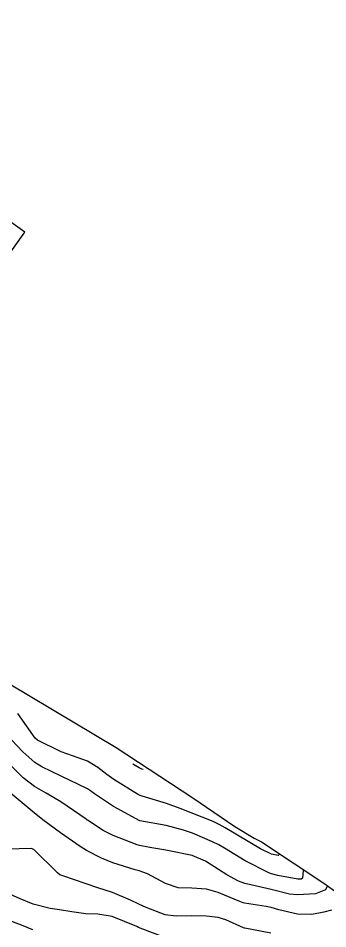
# Model space of a CAD drawing. Header units: metres. Extents: x 292545 to 299085, y 7450245 to 7463078.
# Drawn here: x 297997.1 to 298020.6, y 7452305.4 to 7452374.2 of the extents above; entities that cross this region are included whole.
import ezdxf

# ---------------------------------------------------------------- set-up
doc = ezdxf.new("R2010")
doc.units = ezdxf.units.M
doc.linetypes.add('CONTINUO', pattern=[0])
for name, color, linetype in [('Area', 45, 'Continuous'), ('Curvas de Nivel 1m', 11, 'Continuous'), ('Curvas de Nivel 5m', 15, 'Continuous'), ('Perfil', 45, 'Continuous')]:
    doc.layers.add(name, color=color, linetype=linetype)

msp = doc.modelspace()

# ---------------------------------------------------------------- linework, layer by layer
at = {"layer": 'Area'}
msp.add_polyline3d([(297950.607, 7452353.684, 698.29), (297951.034, 7452353.528, 699.98), (297955.079, 7452351.322, 698.644), (297957.156, 7452349.68, 700.674), (297962.841, 7452346.201, 704.923), (297964.118, 7452345.403, 705.614), (297967.228, 7452342.998, 702.464), (297968.32, 7452342.23, 709.754), (297970.69, 7452340.567, 711.213), (297972.086, 7452339.805, 711.132), (297976.701, 7452337.042, 712.763), (297987.045, 7452330.092, 714.434), (297991.511, 7452326.872, 718.914), (298004.563, 7452319.107, 714.923), (298010.354, 7452315.31, 712.024), (298013.523, 7452313.126, 713.953), (298014.999, 7452312.263, 712.663), (298015.543, 7452311.974, 707.183), (298020.333, 7452308.797, 704.124), (298024.787, 7452305.586, 705.115)], dxfattribs=at)
at = {"layer": 'Curvas de Nivel 1m', "flags": 128}
for points, elevation in [([(298016.903, 7452311.06), (298016.815, 7452310.945), (298016.317, 7452311.042), (298015.478, 7452311.458), (298012.789, 7452313.043), (298012.341, 7452313.298), (298011.9, 7452313.504), (298009.389, 7452314.503), (298008.363, 7452314.865), (298006.511, 7452315.428), (298006.371, 7452315.473), (298006.178, 7452315.572), (298004.384, 7452316.689), (298003.857, 7452317.067), (298003.161, 7452317.608), (298002.397, 7452318.074), (298001.691, 7452318.336), (298000.404, 7452318.774), (297998.606, 7452319.658), (297998.415, 7452319.817), (297997.125, 7452321.68)], 706), ([(298020.503, 7452308.59), (298020.389, 7452308.35), (298019.627, 7452308.062), (298018.278, 7452307.965), (298017.678, 7452308.037), (298016.282, 7452308.378), (298015.08, 7452308.667), (298014.287, 7452308.842), (298013.816, 7452309.005), (298012.932, 7452309.49), (298012.299, 7452309.888), (298011.303, 7452310.515), (298010.314, 7452310.948), (298008.563, 7452311.303), (298008.32, 7452311.343), (298007.09, 7452311.562), (298006.324, 7452311.706), (298006.143, 7452311.754), (298004.332, 7452312.457), (298003.576, 7452312.842), (298002.376, 7452313.62), (298002.343, 7452313.645), (298002.275, 7452313.69), (298000.363, 7452315.002), (297999.256, 7452315.651), (297998.378, 7452316.156), (297997.525, 7452316.813), (297996.647, 7452317.686)], 704), ([(298006.593, 7452317.44), (298006.489, 7452317.472), (298006.392, 7452317.514), (298006.292, 7452317.571), (298005.823, 7452317.86)], 707), ([(298020.849, 7452306.812), (298020.265, 7452306.654), (298019.349, 7452306.499), (298018.264, 7452306.505), (298016.864, 7452306.846), (298016.269, 7452307.02), (298015.902, 7452307.088), (298014.272, 7452307.337), (298014.167, 7452307.367), (298013.918, 7452307.475), (298012.738, 7452307.954), (298012.279, 7452308.141), (298011.383, 7452308.408), (298010.282, 7452308.475), (298009.254, 7452308.507), (298008.286, 7452308.842), (298006.927, 7452309.564), (298006.296, 7452309.786), (298006, 7452309.87), (298004.305, 7452310.385), (298003.448, 7452310.737), (298002.32, 7452311.33), (298001.829, 7452311.625), (298000.333, 7452312.663), (297999.011, 7452313.653), (297998.351, 7452314.168), (297996.533, 7452315.688)], 703), ([(298016.247, 7452305.083), (298014.287, 7452305.445), (298014.253, 7452305.458), (298014.196, 7452305.481), (298012.846, 7452306.078), (298012.261, 7452306.272), (298011.399, 7452306.371), (298010.262, 7452306.395), (298009.1, 7452306.376), (298008.262, 7452306.472), (298006.825, 7452307.007), (298006.27, 7452307.271), (298005.65, 7452307.576), (298004.279, 7452308.159), (298003.171, 7452308.496), (298002.291, 7452308.797), (298000.527, 7452309.411), (298000.301, 7452309.498), (298000.104, 7452309.642), (297998.32, 7452311.393), (297998.126, 7452311.468), (297996.32, 7452311.432)], 702), ([(298008.241, 7452304.752), (298006.358, 7452305.462), (298006.252, 7452305.508), (298006.127, 7452305.571), (298004.26, 7452306.331), (298003.159, 7452306.504), (298002.262, 7452306.552), (298001.202, 7452306.693), (298000.265, 7452306.839), (297999.568, 7452306.952), (297998.269, 7452307.278), (297997.294, 7452307.68), (297996.28, 7452308.137)], 701)]:
    msp.add_lwpolyline(points, dxfattribs=dict(at, elevation=elevation))
at = {"layer": 'Curvas de Nivel 5m', "flags": 128}
for points, elevation in [([(298018.703, 7452309.82), (298018.656, 7452309.243), (298018.55, 7452309.166), (298018.29, 7452309.165), (298016.775, 7452309.445), (298016.295, 7452309.572), (298016.103, 7452309.645), (298014.309, 7452310.533), (298012.745, 7452311.494), (298012.325, 7452311.746), (298011.842, 7452311.991), (298010.334, 7452312.628), (298009.655, 7452312.849), (298008.339, 7452313.204), (298006.343, 7452313.57), (298004.359, 7452314.65), (298002.911, 7452315.612), (298002.603, 7452315.844), (298002.377, 7452315.988), (298001.693, 7452316.314), (298000.386, 7452316.939), (297998.922, 7452317.655), (297998.396, 7452317.982), (297997.501, 7452318.771), (297996.644, 7452319.687)], 705), ([(297998.248, 7452305.339), (297997.388, 7452305.679), (297996.257, 7452306.103)], 700)]:
    msp.add_lwpolyline(points, dxfattribs=dict(at, elevation=elevation))
at = {"layer": 'Perfil', "linetype": 'CONTINUO'}
for points in [[(297997.638, 7452358.044, 0), (297974.901, 7452374.21, 0)], [(297995.9, 7452355.599, 0), (297997.638, 7452358.044, 0)]]:
    msp.add_polyline3d(points, dxfattribs=at)

doc.saveas('drawing.dxf')
